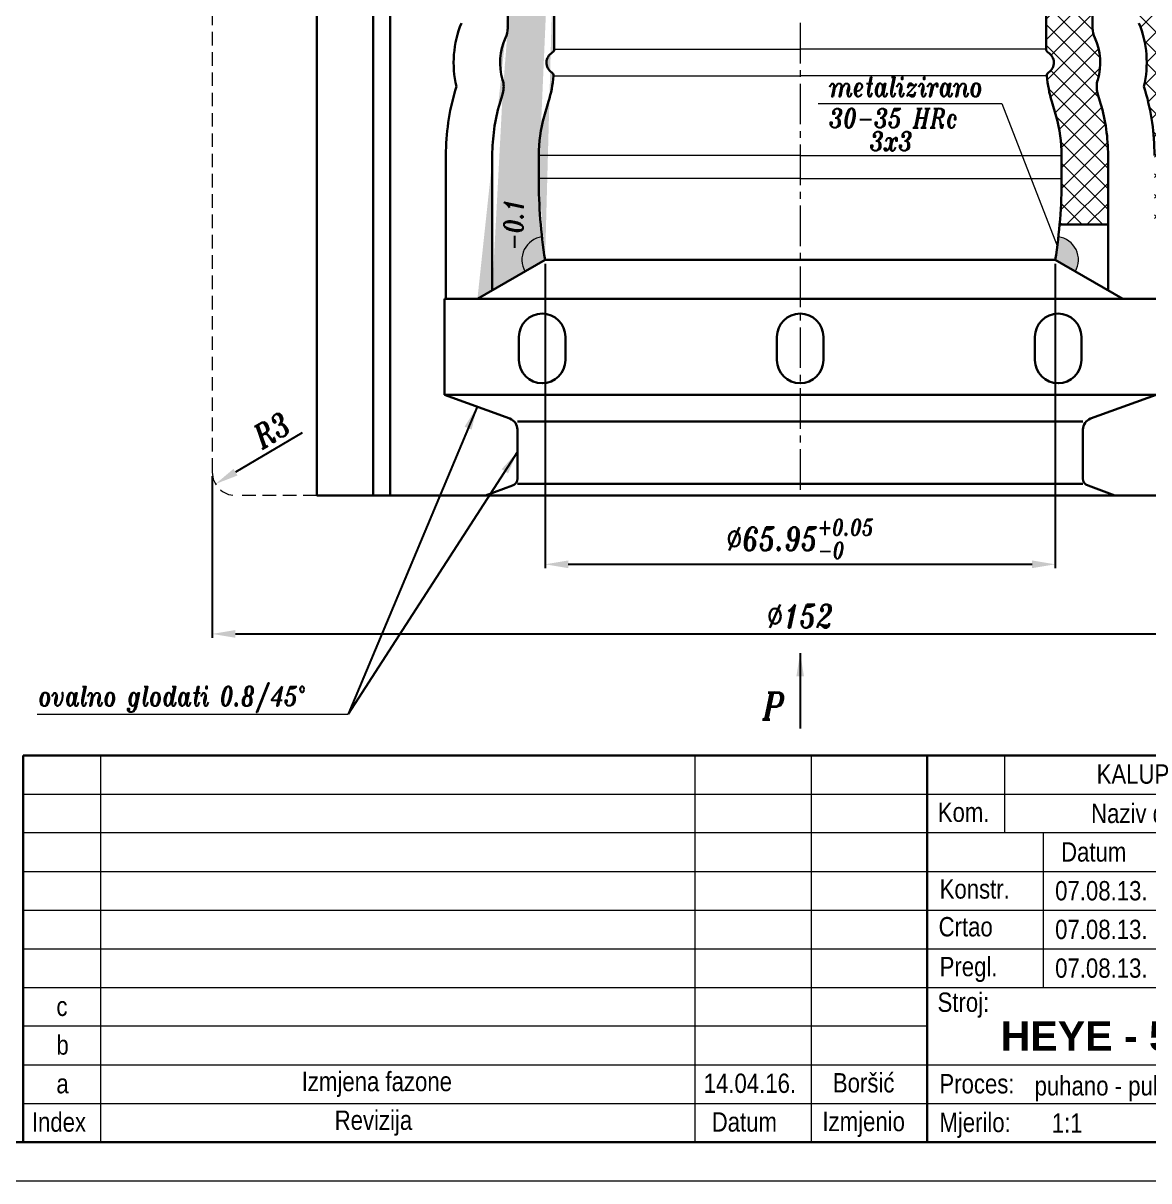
# Model space of a CAD drawing. Extents: x -234 to 1000, y -95 to 506.
# Drawn here: x 212.8 to 358.3, y -94.1 to 55.5 of the extents above; entities that cross this region are included whole.
import ezdxf

# ---------------------------------------------------------------- set-up
doc = ezdxf.new("R2010")
doc.units = 0
doc.header["$LTSCALE"] = 7
doc.header["$MEASUREMENT"] = 0
doc.linetypes.add('CENTER2', pattern=[1.125, 0.75, -0.125, 0.125, -0.125])
doc.linetypes.add('HIDDEN', pattern=[0.375, 0.25, -0.125])
doc.layers.get('0').update_dxf_attribs({"linetype": 'CONTINUOUS', "lineweight": 15})
for name, color, linetype, lineweight in [('1', 1, 'CENTER2', 15), ('2', 2, 'HIDDEN', 15), ('3', 3, 'CONTINUOUS', 30), ('8', 250, 'CONTINUOUS', 15)]:
    doc.layers.add(name, color=color, linetype=linetype, lineweight=lineweight)
doc.styles.add('ITALICT', font='ITALICT.shx', dxfattribs={"width": 0.8, "height": 3})
doc.styles.get("Standard").update_dxf_attribs({"font": 'isocp.shx', "height": 3})
doc.styles.add('style2', font='swissc.ttf')
doc.dimstyles.get("Standard").update_dxf_attribs({"dimtxt": 3, "dimasz": 3, "dimexe": 0.5, "dimexo": 0.5, "dimgap": 0.8, "dimtad": 1, "dimdsep": 46, "dimtxsty": 'ITALICT', "dimcen": 0.09, "dimazin": 2, "dimtfac": 1, "dimtmove": 0, "dimatfit": 3, "dimfxl": 1, "dimtolj": 1, "dimtzin": 0, "dimarcsym": 0})
pattern_1 = [(45, (0, 0), (-1.325825214724776, 1.325825214724777), []), (135, (0, 0), (-1.325825214724777, -1.325825214724776), [])]

# ---------------------------------------------------------------- blocks, each defined once
blk = doc.blocks.new('*D34')
at = {"color": 0, "lineweight": -2, "transparency": 16777216}
for p, q in [((280.2810759354109, 24.42531171071014), (280.2810759354109, -14.93350296043528)), ((346.231075935411, 24.42531171071014), (346.231075935411, -14.93350296043528)), ((283.2810759354109, -14.43350296043528), (343.231075935411, -14.43350296043528))]:
    blk.add_line(p, q, dxfattribs=at)
at = {"color": 0, "transparency": 16777216}
for points in [[(283.2810759354109, -13.93350296043528), (283.2810759354109, -14.93350296043528), (280.2810759354109, -14.43350296043528)], [(343.231075935411, -13.93350296043528), (343.231075935411, -14.93350296043528), (346.231075935411, -14.43350296043528)]]:
    blk.add_solid(points, dxfattribs=at)
at = {"color": 0, "transparency": 16777216, "insert": (313.2560759354109, -11.14850296043528), "char_height": 3, "attachment_point": 5, "style": 'ITALICT'}
blk.add_mtext('\\A1;%%c65.95{}{\\H0.71x;\\C3;\\S+0.05^ -0;}', dxfattribs=at)
blk = doc.blocks.new('*D61')
at = {"color": 0, "lineweight": -2, "transparency": 16777216}
for p, q in [((237.2560759354109, -3.024688289289237), (237.2560759354109, -23.93350296043528)), ((389.2560759354111, -3.024688289289152), (389.2560759354111, -23.93350296043528)), ((240.2560759354109, -23.43350296043528), (386.2560759354111, -23.43350296043528))]:
    blk.add_line(p, q, dxfattribs=at)
at = {"color": 0, "transparency": 16777216}
for points in [[(240.2560759354109, -22.93350296043528), (240.2560759354109, -23.93350296043528), (237.2560759354109, -23.43350296043528)], [(386.2560759354111, -22.93350296043528), (386.2560759354111, -23.93350296043528), (389.2560759354111, -23.43350296043528)]]:
    blk.add_solid(points, dxfattribs=at)
at = {"color": 0, "transparency": 16777216, "insert": (313.256075935411, -21.13350296043528), "char_height": 3, "attachment_point": 5, "style": 'ITALICT'}
blk.add_mtext('\\A1;%%c152', dxfattribs=at)
blk = doc.blocks.new('*D70')
at = {"color": 0, "lineweight": -2, "transparency": 16777216}
blk.add_line((248.8635718050159, 2.565598034163614), (240.256075935411, -2.524688289289344), dxfattribs=at)
at = {"color": 0, "transparency": 16777216}
blk.add_solid([(240.0015616192384, -2.094313495809089), (240.5105902515837, -2.955063082769584), (237.6738271745295, -4.051774186325247)], dxfattribs=at)
at = {"color": 0, "transparency": 16777216, "insert": (244.9384072723481, 2.916430460667783), "char_height": 3, "attachment_point": 5, "rotation": 30.599149069153324, "style": 'ITALICT'}
blk.add_mtext('\\A1;R3', dxfattribs=at)

msp = doc.modelspace()

# ---------------------------------------------------------------- hatches: boundary and pattern name
h = msp.add_hatch(color=256)
h.dxf.hatch_style = 1
h.paths.add_polyline_path([(346.6333830130699, 27.8982141671147, -0.01115700955073518), (346.2310759354108, 24.92531171071023), (348.8291516297832, 23.42531081527924, 0.5333521370565049)])
h.paths.add_polyline_path([(279.8787688577522, 27.89821416710957, 0.5333521370561378), (277.683000241036, 23.4253108152777), (280.2810759354108, 24.92531171071008, -0.01115700955071651)])
at = {"layer": '8'}
h = msp.add_hatch(dxfattribs=at)
h.set_pattern_fill('DOTS', color=256, scale=15)
h.set_pattern_definition([(0, (0, 0), (0.46875, 0.9375), [0, -0.9375])])
edge = h.paths.add_edge_path()
edge.add_arc((295.40578817177, 286.325430056626), 5.000312179252119, 324.8539540579862, 330.0004993883266)
edge.add_arc((287.2587902111896, 280.8253117107142), 2.99999999999665, 340.278942250736, 450)
edge.add_line((273.4560881424421, 20.98490003489415), (273.4560881424421, 38.42531171071087))
edge.add_arc((297.4540556853615, 38.42569578672938), 23.997967545993, 163.7392040417844, 180.0009169916091)
edge.add_line((274.8055567398424, 46.48073089709202), (274.4160761819728, 45.14536443480809))
edge.add_arc((272.4560881424421, 54.89744923615478), 3, 334.791226949878, 359.9999999999999)
edge.add_arc((271.9255559707997, 47.32072826036973), 3, 343.739847747605, 377.1979934699169)
edge.add_arc((281.9560881424421, 50.42531171071087), 7.500000668880452, 154.7912269498781, 197.1979934699171)
edge.add_line((275.4560881424421, 54.89744923615477), (275.4560881424421, 70.95317423132276))
edge.add_arc((272.4560881424421, 70.95317423132276), 3, 359.9999999999999, 385.2087728227407)
edge.add_arc((272.4560881424421, 79.89744919009898), 3, 334.7912271772591, 359.9999999999999)
edge.add_arc((281.9560881424421, 75.42531171071086), 7.500000649264178, 154.7912271772591, 205.2087728227407)
edge.add_line((275.4560881424421, 79.89744919009898), (275.4560881424421, 155.9253117107109))
edge.add_arc((263.4550842471762, 155.9250527563908), 12.00100389805967, 0.001236312374883255, 16.26008745299724)
edge.add_line((274.9760548660755, 159.2853102702883), (274.4160573074817, 161.2053084392336))
edge.add_arc((297.4540556938767, 167.9249123790231), 23.9979675547571, 179.9990465850792, 196.2606350217499)
edge.add_line((273.4560881424421, 167.9253117107109), (273.4560881424421, 170.9253117107109))
edge.add_arc((399.4518916317252, 170.9258350595651), 125.99580349037, 170.5126619498151, 180.0002379895182)
edge.add_line((289.5881140162608, 277.9142879168995), (275.1794522185306, 191.6936779778323))
edge.add_arc((300.4370884550348, 276.1013327832954), 10.9994114701485, 160.2789422507346, 170.5130522220694)
edge.add_arc((346.6561182035185, 35.42531382134128), 67.20003006107632, 180.000001799556, 188.9892971125257)
edge.add_line((279.4560881424422, 35.42531171071084), (279.4560881424422, 38.42531171071084))
edge.add_arc((297.4540557353002, 38.42569577593676), 17.99796759695586, 163.7392040504338, 180.0012226556353)
edge.add_line((280.7360564041609, 45.38530316578896), (280.1760588455672, 43.46530499684365))
edge.add_arc((263.4599618841935, 50.42475327451174), 17.99609677850042, 343.7379944170088, 354.4830391178106)
edge.add_arc((280.8747756107327, 48.74255608117423), 0.5002251555612841, 354.4987975325045, 417.2648751053239)
edge.add_arc((281.9560881424422, 50.42531171071084), 1.500000668880452, 120.0000802926176, 237.2794860968102)
edge.add_arc((280.9561296716203, 52.15733931313299), 0.4999584709857929, 299.9969671046495, 360.0014672205528)
edge.add_line((281.4560881424422, 52.15735211598427), (281.4560881424422, 73.69325604664833))
edge.add_arc((280.9560802861939, 73.69325561763553), 0.50000785624852, 4.916047324820468e-05, 59.99976407107008)
edge.add_arc((281.9560881424422, 75.42531171071083), 1.500000649264178, 120.0000939530011, 239.9999197073824)
edge.add_arc((280.9561295974652, 77.15733933327566), 0.4999585451403595, 299.9969323260482, 360.0014649119636)
edge.add_line((281.4560881424422, 77.15735211598427), (281.4560881424422, 155.9253117107108))
edge.add_arc((263.4550842926921, 155.9250527662102), 18.00100385161253, 0.0008241999801786615, 16.26010906215272)
edge.add_line((280.7360564041609, 160.9653049968437), (280.1760588455672, 162.885303165789))
edge.add_arc((297.454055761982, 167.9249123916932), 17.99796762396967, 179.9987287845567, 196.2607959410545)
edge.add_line((279.4560881424422, 167.9253117107108), (279.4560881424422, 170.9253117107108))
edge.add_arc((399.4518916394022, 170.9258350585984), 119.9958034981012, 170.5126619499565, 180.0002498889486)
edge.add_line((295.5060478114372, 276.9253189609114), (281.0973845291609, 190.7047001384452))
edge.add_arc((300.4370871849795, 276.1013333041896), 4.99941013179629, 144.8510903737385, 170.5134208727572)
edge.add_line((299.4944801788179, 283.4469374716991), (296.3492766190047, 278.9795109294608))
edge.add_line((280.2810759354109, 24.92531171071008), (271.5342093656487, 19.87530192258959))
edge.add_line((299.7362073369774, 283.8253117107108), (287.2587902111896, 283.8253117107108))
h.paths.add_polyline_path([(295.2962778504327, 275.2522661111478), (295.4356193679956, 283.3582114136777), (291.6861733029488, 283.4226645385416), (291.5468317853859, 275.3167192360117)], flags=25)
h.paths.add_polyline_path([(276.8489330782679, 144.218280653143), (280.0632187925536, 144.218280653143), (280.0632187925536, 148.718280653143), (276.8489330782679, 148.718280653143)], flags=24)
h.paths.add_polyline_path([(278.0732675214168, 25.70722447784451), (278.0732675214168, 33.52865304927308), (274.3232675214168, 33.52865304927308), (274.3232675214168, 25.70722447784451)], flags=24)
h = msp.add_hatch(dxfattribs=at)
h.set_pattern_fill('ANSI37', color=256, scale=15)
h.set_pattern_definition(pattern_1)
edge = h.paths.add_edge_path()
edge.add_arc((279.8560336673034, 35.42531382134133), 67.20003006107632, 354.9202846789333, 359.9999982004439)
edge.add_line((347.0560637283796, 35.42531171071089), (347.0560637283796, 38.42531171071089))
edge.add_arc((329.0580961355216, 38.42569577593682), 17.99796759695586, 359.9987773443648, 376.2607959495659)
edge.add_line((346.3360930252546, 43.46530499684371), (345.7760954666609, 45.38530316578902))
edge.add_arc((363.0521899866284, 50.4247532745118), 17.99609677850042, 185.5169608821889, 196.26200558299, ccw=False)
edge.add_arc((345.6373762600891, 48.74255608117429), 0.5002251555612841, 122.735124894676, 185.5012024674955, ccw=False)
edge.add_arc((344.5560637283796, 50.42531171071089), 1.500000668880452, 302.7205139031897, 419.9999197073824)
edge.add_arc((345.5560221992015, 52.15733931313305), 0.4999584709857929, 179.9985327794472, 240.0030328953543, ccw=False)
edge.add_line((345.0560637283796, 52.15735211598433), (345.0560637283796, 73.69325604664839))
edge.add_arc((345.5560715846281, 73.69325561763559), 0.50000785624852, 120.00023592893359, 179.9999508395267, ccw=False)
edge.add_arc((344.5560637283796, 75.42531171071089), 1.500000649264178, 300.0000802926176, 419.9999060469989)
edge.add_arc((345.5560222733567, 77.15733933327571), 0.4999585451403595, 179.9985350880363, 240.0030676739556, ccw=False)
edge.add_line((345.0560637283796, 77.15735211598432), (345.0560637283796, 155.9253117107109))
edge.add_arc((363.0570675781297, 155.9250527662102), 18.00100385161253, 163.739890937848, 179.9991758000198, ccw=False)
edge.add_line((345.7760954666609, 160.9653049968437), (346.3360930252546, 162.885303165789))
edge.add_arc((329.0580961088398, 167.9249123916933), 17.99796762396967, 343.7392040589456, 360.0012712154432)
edge.add_line((347.0560637283796, 167.9253117107109), (347.0560637283796, 170.9253117107109))
edge.add_arc((227.0602602314197, 170.9258350585984), 119.9958034981012, 359.9997501110515, 369.4873380500425)
edge.add_line((345.4147673416609, 190.7047001384453), (332.6939555919321, 266.8253117107109))
edge.add_line((332.6939555919322, 266.8253117107109), (338.7771598395594, 266.825311710711))
edge.add_line((338.7771598395594, 266.825311710711), (351.3326996522911, 191.6936779778324))
edge.add_arc((227.0602602390966, 170.9258350595653), 125.99580349037, -0.00023798951821163428, 9.487338050184405, ccw=False)
edge.add_line((353.0560637283796, 170.9253117107109), (353.0560637283796, 167.9253117107109))
edge.add_arc((329.058096176945, 167.9249123790232), 23.9979675547571, -16.26063502175049, 0.0009534149206729126, ccw=False)
edge.add_line((352.0960945633401, 161.2053084392337), (351.5360970047464, 159.2853102702884))
edge.add_arc((363.0570676236456, 155.9250527563908), 12.00100389805967, 163.7399125470024, 179.9987636876251)
edge.add_line((351.0560637283796, 155.9253117107109), (351.0560637283796, 79.89744919009901))
edge.add_arc((354.0560637283796, 79.89744919009901), 3, 180, 205.2087728227426)
edge.add_arc((344.5560637283796, 75.42531171071089), 7.500000649264178, -25.20877282274239, 25.208772822742617, ccw=False)
edge.add_arc((354.0560637283796, 70.95317423132279), 3, 154.7912271772576, 180)
edge.add_line((351.0560637283796, 70.95317423132279), (351.0560637283796, 54.8974492361548))
edge.add_arc((354.0560637283796, 54.8974492361548), 3, 180, 205.2087730501223)
edge.add_arc((344.5560637283796, 50.42531171071089), 7.500000668880452, -17.19799346991732, 25.208773050122318, ccw=False)
edge.add_arc((354.586595900022, 47.32072826036975), 3, 162.802006530083, 196.2601522523954)
edge.add_line((351.7065951309793, 46.48073089709205), (352.0960756888489, 45.14536443480812))
edge.add_arc((329.0580961854602, 38.42569578672943), 23.997967545993, -0.0009169916090741026, 16.260795958214374, ccw=False)
edge.add_line((353.0560637283796, 38.42531171071089), (353.0560637283796, 29.47531171071083))
edge.add_line((353.0560637283796, 29.47531171071083), (346.7921339054639, 29.47531171071077))
h.paths.add_polyline_path([(349.209832239799, 150.0169118823924), (349.209832239799, 157.3585785490591), (346.584832239799, 157.3585785490591), (346.584832239799, 150.0169118823924)], flags=24)
h.paths.add_polyline_path([(350.1142204820788, 141.6921614576662), (350.1142204820788, 149.799304314809), (346.3642204820788, 149.799304314809), (346.3642204820788, 141.6921614576662)], flags=24)
h = msp.add_hatch(dxfattribs=at)
h.set_pattern_fill('ANSI37', color=256, scale=15)
h.set_pattern_definition(pattern_1)
h.paths.add_polyline_path([(366.2560682065132, 266.8253117107108), (344.8603640871876, 266.8253117107108), (357.250633443108, 192.6826469599091, -0.04141897416154985), (359.0560637283797, 170.9263584086929), (359.0560637283797, 167.9253117104868, -0.07106880949045621), (357.8562234941929, 159.5257504901292), (357.2961023457663, 157.6053285824648, 0.07107842548627515), (357.0560637283797, 155.9247937431458), (357.0560637283797, 80.52433294327452, -0.196116196355089), (357.0560637283797, 70.32629047814743), (357.0560637283797, 55.52433299520976, -0.1554478961950796), (357.7019814779697, 47.35368924354663), (357.8560683145793, 46.82538971811377, -0.07106650992431489), (359.0560637283797, 38.4261252020172), (359.0560637283797, 29.47531171071086), (366.2560682065132, 29.47531171071086)])
h.paths.add_polyline_path([(363.7529028980419, 150.0169118823924), (363.7529028980419, 157.3585785490591), (361.1279028980419, 157.3585785490591), (361.1279028980419, 150.0169118823924)], flags=24)
h.paths.add_polyline_path([(364.6572911403217, 141.6921614576662), (364.6572911403217, 149.799304314809), (360.9072911403217, 149.799304314809), (360.9072911403217, 141.6921614576662)], flags=24)

# ---------------------------------------------------------------- linework, layer by layer
for p, q in [((315.5881042996033, 45.15397981878537), (339.308865093395, 45.15397981878537)), ((339.308865093395, 45.15397981878537), (346.492770448998, 26.74052554317064)), ((214.6291589150525, -33.82593129147053), (254.8281838741499, -33.82593129147053)), ((222.8160885203038, -39.13705040572137), (222.8160885203038, -89.13705040572154)), ((299.657893717166, -39.13705040572137), (299.657893717166, -89.13705040572154)), ((314.657893717166, -39.13705040572137), (314.657893717166, -89.13705040572154)), ((339.657893717166, -39.13705040572137), (339.657893717166, -49.13705040572137)), ((212.8160885203038, -44.13705040572137), (426.4996989140282, -44.13705040572148)), ((426.4996989140282, -49.13705040572148), (212.8160885203038, -49.13705040572137)), ((344.657893717166, -49.13705040572137), (344.657893717166, -69.13705040572148)), ((212.8160885203038, -54.13705040572148), (381.657893717166, -54.13705040572148)), ((212.8160885203038, -59.13705040572148), (381.657893717166, -59.13705040572148)), ((212.8160885203038, -64.13705040572148), (381.657893717166, -64.13705040572148)), ((212.8160885203038, -69.13705040572148), (426.4996989140282, -69.13705040572148)), ((329.657893717166, -74.13705040572148), (212.8160885203038, -74.13705040572148)), ((212.8160885203038, -79.1370504057216), (426.4996989140282, -79.13705040572148)), ((212.8160885203038, -84.13705040572148), (426.4996989140282, -84.13705040572148)), ((11.49969891402822, -94.1370504057216), (431.4996989140282, -94.1370504057216))]:
    msp.add_line(p, q)
for centre, start, end in [((280.2810759354109, 24.92531171071014), 97.70671688609103, 210.0000197471118), ((346.2310759354104, 24.92531171071528), 329.9999802528958, 82.29328311389253)]:
    msp.add_arc(centre, 3, start, end)
at = {"layer": '1'}
msp.add_line((313.2560759354109, 291.8253117107108), (313.2560759354109, -5.524688289289323), dxfattribs=at)
at = {"layer": '2'}
for p, q in [((237.2560759354111, 177.7753117107108), (237.2560759354109, -2.524688289289205)), ((250.7560759354109, -5.524688289289209), (240.2560759354109, -5.524688289289209))]:
    msp.add_line(p, q, dxfattribs=at)
msp.add_arc((240.2560759354109, -2.524688289289209), 3, 180, 270, dxfattribs=at)
at = {"layer": '3'}
for p, q in [((250.7560759354109, 291.8253117107108), (250.756075935411, -5.524688289289209)), ((258.0722608100571, 291.8253117107108), (258.0722608100572, -5.524688289289222)), ((260.2560836643086, 291.8253117107108), (260.2560836643087, -5.524688289289226)), ((346.792267104831, 29.47531171071077), (353.0560637283796, 29.47531171071083)), ((280.2810759354109, 24.92531171071014), (271.5342093656487, 19.87530192258965)), ((313.256075935411, 24.92531171071089), (280.2810759354109, 24.92531171071014)), ((313.2560759354106, 24.92531171071089), (346.231075935411, 24.92531171071014)), ((346.231075935411, 24.92531171071014), (354.9779425051732, 19.87530192258965)), ((313.256075935411, 19.87531171071077), (267.2560759354112, 19.87531171071083)), ((267.2560759354112, 19.87531171071083), (267.256075935411, 7.47483042452631)), ((313.2560759354108, 19.87531171071077), (359.2560759354106, 19.87531171071083)), ((276.9035634380483, 14.97531171071071), (276.9035634380483, 11.97531171071071)), ((282.9035634380483, 14.97531171071071), (282.9035634380483, 11.97531171071071)), ((310.2560759354109, 14.97531171071071), (310.2560759354109, 11.97531171071071)), ((316.2560759354108, 14.97531171071071), (316.2560759354109, 11.97531171071071)), ((343.6085884327736, 14.97531171071071), (343.6085884327736, 11.97531171071071)), ((349.6085884327736, 14.97531171071071), (349.6085884327736, 11.97531171071071)), ((267.256075935411, 7.47483042452631), (313.256075935411, 7.474830424526424)), ((275.7191061503995, 4.394539334575136), (267.256075935411, 7.47483042452631)), ((359.2560759354109, 7.47483042452631), (313.2560759354109, 7.474830424526424)), ((350.7930457204224, 4.394539334575136), (359.2560759354109, 7.47483042452631)), ((313.256075935411, 4.035311710710737), (276.7060759354113, 4.035311710710737)), ((313.2560759354109, 4.035311710710737), (349.8060759354105, 4.035311710710737)), ((276.7060759354109, 2.985000403396263), (276.7060759354108, -3.324480751079655)), ((349.8060759354108, 2.985000403396263), (349.806075935411, -3.324480751079655)), ((276.0480960787366, -4.264173371865532), (272.5848598062293, -5.524688289289209)), ((276.7060759354111, -4.024688289289323), (313.2560759354108, -4.024688289289323)), ((349.8060759354107, -4.024688289289323), (313.2560759354109, -4.024688289289323)), ((350.4640557920852, -4.264173371865532), (353.9272920645925, -5.524688289289209)), ((313.2560759354109, -5.524688289289323), (250.7560759354107, -5.524688289289209)), ((313.2560759354109, -5.524688289289323), (375.7560759354112, -5.524688289289209)), ((212.8160885203038, -39.13705040572137), (426.4996989140282, -39.13705040572137)), ((212.8160885203038, -39.13705040572137), (212.8160885203038, -89.13705040572154)), ((329.657893717166, -39.13705040572137), (329.657893717166, -89.13705040572154)), ((31.49969891402822, -89.1370504057216), (426.4996989140282, -89.13705040572154)), ((212.8160885203038, -89.13705040572165), (426.4996989140282, -89.13705040572154))]:
    msp.add_line(p, q, dxfattribs=at)
at = {"layer": '3', "lineweight": 30}
for p, q in [((281.4560881424422, 52.15735211598433), (281.4560881424422, 73.69325604664839)), ((345.0560637283797, 52.15735211598433), (345.0560637283797, 73.69325604664839)), ((275.4560881424421, 54.89744923615483), (275.4560881424421, 70.95317423132282)), ((351.0560637283797, 54.8974492361548), (351.0560637283797, 70.95317423132279))]:
    msp.add_line(p, q, dxfattribs=at)
at = {"layer": '3', "lineweight": 30, "ltscale": 0.0499999389648647}
for p, q in [((268.8101703928521, 47.35368924354665), (268.65607464343, 46.82535915979506)), ((274.8055567398424, 46.48073089709208), (274.4160761819728, 45.14536443480814)), ((351.7065951309794, 46.48073089709205), (352.096075688849, 45.14536443480812)), ((357.7019814779697, 47.35368924354662), (357.8560772273918, 46.82535915979503)), ((280.736056404161, 45.38530316578902), (280.1760588455672, 43.46530499684371)), ((345.776095466661, 45.38530316578902), (346.3360930252547, 43.46530499684371))]:
    msp.add_line(p, q, dxfattribs=at)
at = {"layer": '3', "lineweight": 30, "ltscale": 0.075}
for p, q in [((267.4560881424421, 19.87531171071086), (267.4560881424421, 38.42531171071091)), ((273.4560881424421, 20.98490003489421), (273.4560881424421, 38.42531171071093)), ((279.4560881424422, 35.42531171071089), (279.4560881424422, 38.42531171071089)), ((347.0560637283797, 35.42531171071089), (347.0560637283797, 38.42531171071089)), ((353.0560637283797, 20.98490003489418), (353.0560637283797, 38.42531171071089))]:
    msp.add_line(p, q, dxfattribs=at)
at = {"layer": '3', "lineweight": 30}
for centre, radius, start, end in [((281.9560881424421, 50.42531171071092), 13.50000066888045, 157.8083864745065, 193.1515535506867), ((344.5560637283797, 50.42531171071089), 13.50000066888045, 346.8484464493138, 22.1916135254936), ((272.4560881424421, 54.89744923615483), 3, 334.7912269498783, 359.9999999999999), ((354.0560637283797, 54.8974492361548), 3, 180, 205.2087730501221), ((281.9560881424421, 50.42531171071092), 7.500000668880452, 154.7912269498784, 197.1979934699172), ((344.5560637283797, 50.42531171071089), 7.500000668880452, 342.8020065300826, 25.20877305012205), ((281.9560881424422, 50.42531171071089), 1.500000668880452, 120.0000802926176, 237.2794860968104), ((280.9561296716204, 52.15733931313305), 0.4999584709857929, 299.9969671046492, 0.001467220552772369), ((345.5560221992016, 52.15733931313305), 0.4999584709857929, 179.9985327794472, 240.0030328953547), ((344.5560637283797, 50.42531171071089), 1.500000668880452, 302.7205139031893, 59.99991970738247), ((271.9255559707997, 47.32072826036978), 3, 343.739847747605, 17.19799346991699), ((263.4599618841936, 50.4247532745118), 17.99609677850042, 343.7379944170091, 354.4830391178107), ((280.8747756107327, 48.74255608117429), 0.5002251555612841, 354.4987975325045, 57.26487510532398), ((345.6373762600892, 48.74255608117429), 0.5002251555612841, 122.735124894676, 185.5012024674954), ((363.0521899866284, 50.4247532745118), 17.99609677850042, 185.5169608821888, 196.2620055829902), ((354.5865959000221, 47.32072826036975), 3, 162.8020065300828, 196.2601522523955), ((297.4540556853616, 38.42569578672944), 29.997967545993, 163.7392040417846, 180.0009169916091), ((329.0580961854602, 38.42569578672943), 29.997967545993, 359.9990830083909, 16.26079595821466), ((297.4540556853616, 38.42569578672944), 23.997967545993, 163.7392040417846, 180.0009169916091), ((329.0580961854602, 38.42569578672943), 23.997967545993, 359.9990830083909, 16.26079595821466), ((297.4540557353002, 38.42569577593682), 17.99796759695586, 163.7392040504336, 180.0012226556353), ((329.0580961355217, 38.42569577593682), 17.99796759695586, 359.9987773443648, 16.26079594956609), ((346.6561182035185, 35.42531382134133), 67.20003006107632, 180.000001799556, 188.9892971125257), ((279.8560336673034, 35.42531382134133), 67.20003006107632, 351.0107028874745, 359.9999982004439)]:
    msp.add_arc(centre, radius, start, end, dxfattribs=at)
at = {"layer": '3'}
for centre, radius, start, end in [((279.9035634380483, 14.97531171071071), 3.00000000000002, 0, 180), ((313.2560759354109, 14.97531171071071), 3.00000000000002, 0, 180), ((346.6085884327736, 14.97531171071071), 3.00000000000002, 0, 180), ((279.9035634380484, 11.97531171071071), 3.000000000000075, 180, 0), ((313.2560759354109, 11.97531171071071), 3.000000000000075, 180, 0), ((346.6085884327735, 11.97531171071071), 3.000000000000075, 180, 0), ((275.206075935411, 2.985000403396263), 1.5, 0, 69.99999999999625), ((351.3060759354108, 2.985000403396263), 1.5, 110.0000000000037, 180), ((275.7060759354109, -3.324480751079598), 1, 290.0000000000016, 3.256887993818641e-12), ((350.8060759354109, -3.324480751079598), 1, 179.9999999999968, 249.9999999999976)]:
    msp.add_arc(centre, radius, start, end, dxfattribs=at)
at = {"layer": '8'}
for p, q in [((281.4560759352468, 52.1573393131331), (313.2560759352466, 52.1573393131331)), ((345.056075935247, 52.15733931313305), (313.2560759352471, 52.15733931313305)), ((281.3726968225853, 48.69460117481857), (313.2450288187281, 48.69460117481857)), ((345.1394550482366, 48.69460117481852), (313.2450288187284, 48.69460117481852)), ((313.2560759354106, 38.42531171071089), (279.4560759354107, 38.42531171071088)), ((313.2560759354109, 38.42531171071084), (347.0560759354109, 38.42531171071083)), ((313.2560759354106, 35.42531171071089), (279.4560759354107, 35.42531171071089)), ((313.2560759354109, 35.42531171071084), (347.0560759354109, 35.42531171071084))]:
    msp.add_line(p, q, dxfattribs=at)

# ---------------------------------------------------------------- texts
at = {"style": 'ITALICT', "width": 0.8}
for s, height, p in [('metalizirano', 2.5, (317.0114301385179, 46.03975482638996)), ('30-35 HRc', 2.5, (317.0114301385179, 41.99213577877092)), ('3x3', 2.5, (322.2794496375409, 39.01858902656338)), ('ovalno glodati 0.8/45%%d', 2.5, (214.755427711975, -32.72919125604013)), ('P', 3.5, (308.38604634764, -34.50521220924796))]:
    msp.add_text(s, height=height, dxfattribs=at).set_placement(p)
msp.add_text('-0.1', height=2.5, rotation=90, dxfattribs=at).set_placement((277.4482675214168, 26.14174828736832))
at = {"style": 'style2'}
for s, p in [('KALUP', (351.5836380099308, -42.79689292592485)), ('Kom.', (331.0420359446193, -47.73220337321715)), ('Naziv dijela', (350.8702849089295, -47.88333142813343)), ('Datum', (346.9822770478154, -52.86635487706661)), ('Konstr.', (331.2841038651484, -57.65216373335483)), ('07.08.13.', (346.2169018653042, -57.88251629308303)), ('Crtao', (331.1510697848837, -62.53510284080102)), ('07.08.13.', (346.2169018653042, -62.88251629308303)), ('Pregl.', (331.2841038651484, -67.68392016314027)), ('07.08.13.', (346.2169018653042, -67.88251629308303)), ('Stroj:', (331.01183943513, -72.29245524524953)), ('c', (217.1073270505628, -72.82322918569417)), ('b', (217.1073270505628, -77.82322918569417)), ('Izmjena fazone', (248.8195985807354, -82.5431276891266)), ('14.04.16.', (300.7814095628016, -82.7714171854903)), ('Boršić', (317.482692086968, -82.7135758365244)), ('Proces:', (331.2539816499727, -82.83266471394046)), ('puhano - puhano (BB)', (343.5598881380859, -83.10141037409056)), ('a', (217.1073270505628, -82.82322918569423)), ('Index', (213.932129838752, -87.78871469239812)), ('Revizija', (253.077433721882, -87.54312768912678)), ('Datum', (301.8199026678883, -87.77141718549046)), ('Izmjenio', (316.1326473930028, -87.71357583652457)), ('Mjerilo:', (331.2539816499727, -87.83266471394052)), ('1:1', (345.7779346287002, -87.90866859290531))]:
    msp.add_text(s, height=2.5, dxfattribs=at).set_placement(p)
at = {"insert": (339.1810578485452, -73.50249180108182), "char_height": 3.8, "width": 38.10703299057335, "attachment_point": 1}
msp.add_mtext('{\\fArial|b1|i0|c238|p34;HEYE - 5" DG}', dxfattribs=at)

# ---------------------------------------------------------------- dimensions: what is measured, and where the dimension line sits
dim = msp.add_linear_dim(base=(346.231075935411, -14.43350296043528), p1=(280.2810759354109, 24.92531171071014), p2=(346.231075935411, 24.92531171071014), text='%%c<>{}{\\H0.71x;\\C3;\\S+0.05^ -0;}', dimstyle='Standard', override={"dimtp": 0.05, "dimtm": 0, "dimtmove": 0})
dim.commit()
dim.dimension.update_dxf_attribs({"geometry": '*D34', "text_midpoint": (313.2560759354109, -11.14850296043528)})
dim = msp.add_radius_dim(center=(240.2560759354109, -2.524688289289415), mpoint=(237.6738271745295, -4.051774186325247), dimstyle='Standard', override={"dimtmove": 1})
dim.commit()
dim.dimension.update_dxf_attribs({"geometry": '*D70', "text_midpoint": (246.1091731267423, 0.9367064106586298), "dimtype": 164})
dim = msp.add_linear_dim(base=(389.2560759354111, -23.43350296043528), p1=(237.2560759354109, -2.524688289289237), p2=(389.2560759354111, -2.524688289289152), text='%%c<>', dimstyle='Standard', override={"dimtmove": 0})
dim.commit()
dim.dimension.update_dxf_attribs({"geometry": '*D61', "text_midpoint": (313.256075935411, -23.43350296043528), "dimtype": 160})

# ---------------------------------------------------------------- leaders
for points in [[(271.4875910429053, 5.93468487955078), (254.8281838741499, -33.82593129147053)], [(276.706075935411, 0.1138195510429725), (254.8281838741499, -33.82593129147053)], [(313.256075935411, -25.92645372107328), (313.256075935411, -35.65774940853148)]]:
    msp.add_leader(points, dimstyle='Standard', override={"dimgap": 0.7, "dimtad": 0})

doc.saveas('drawing.dxf')
